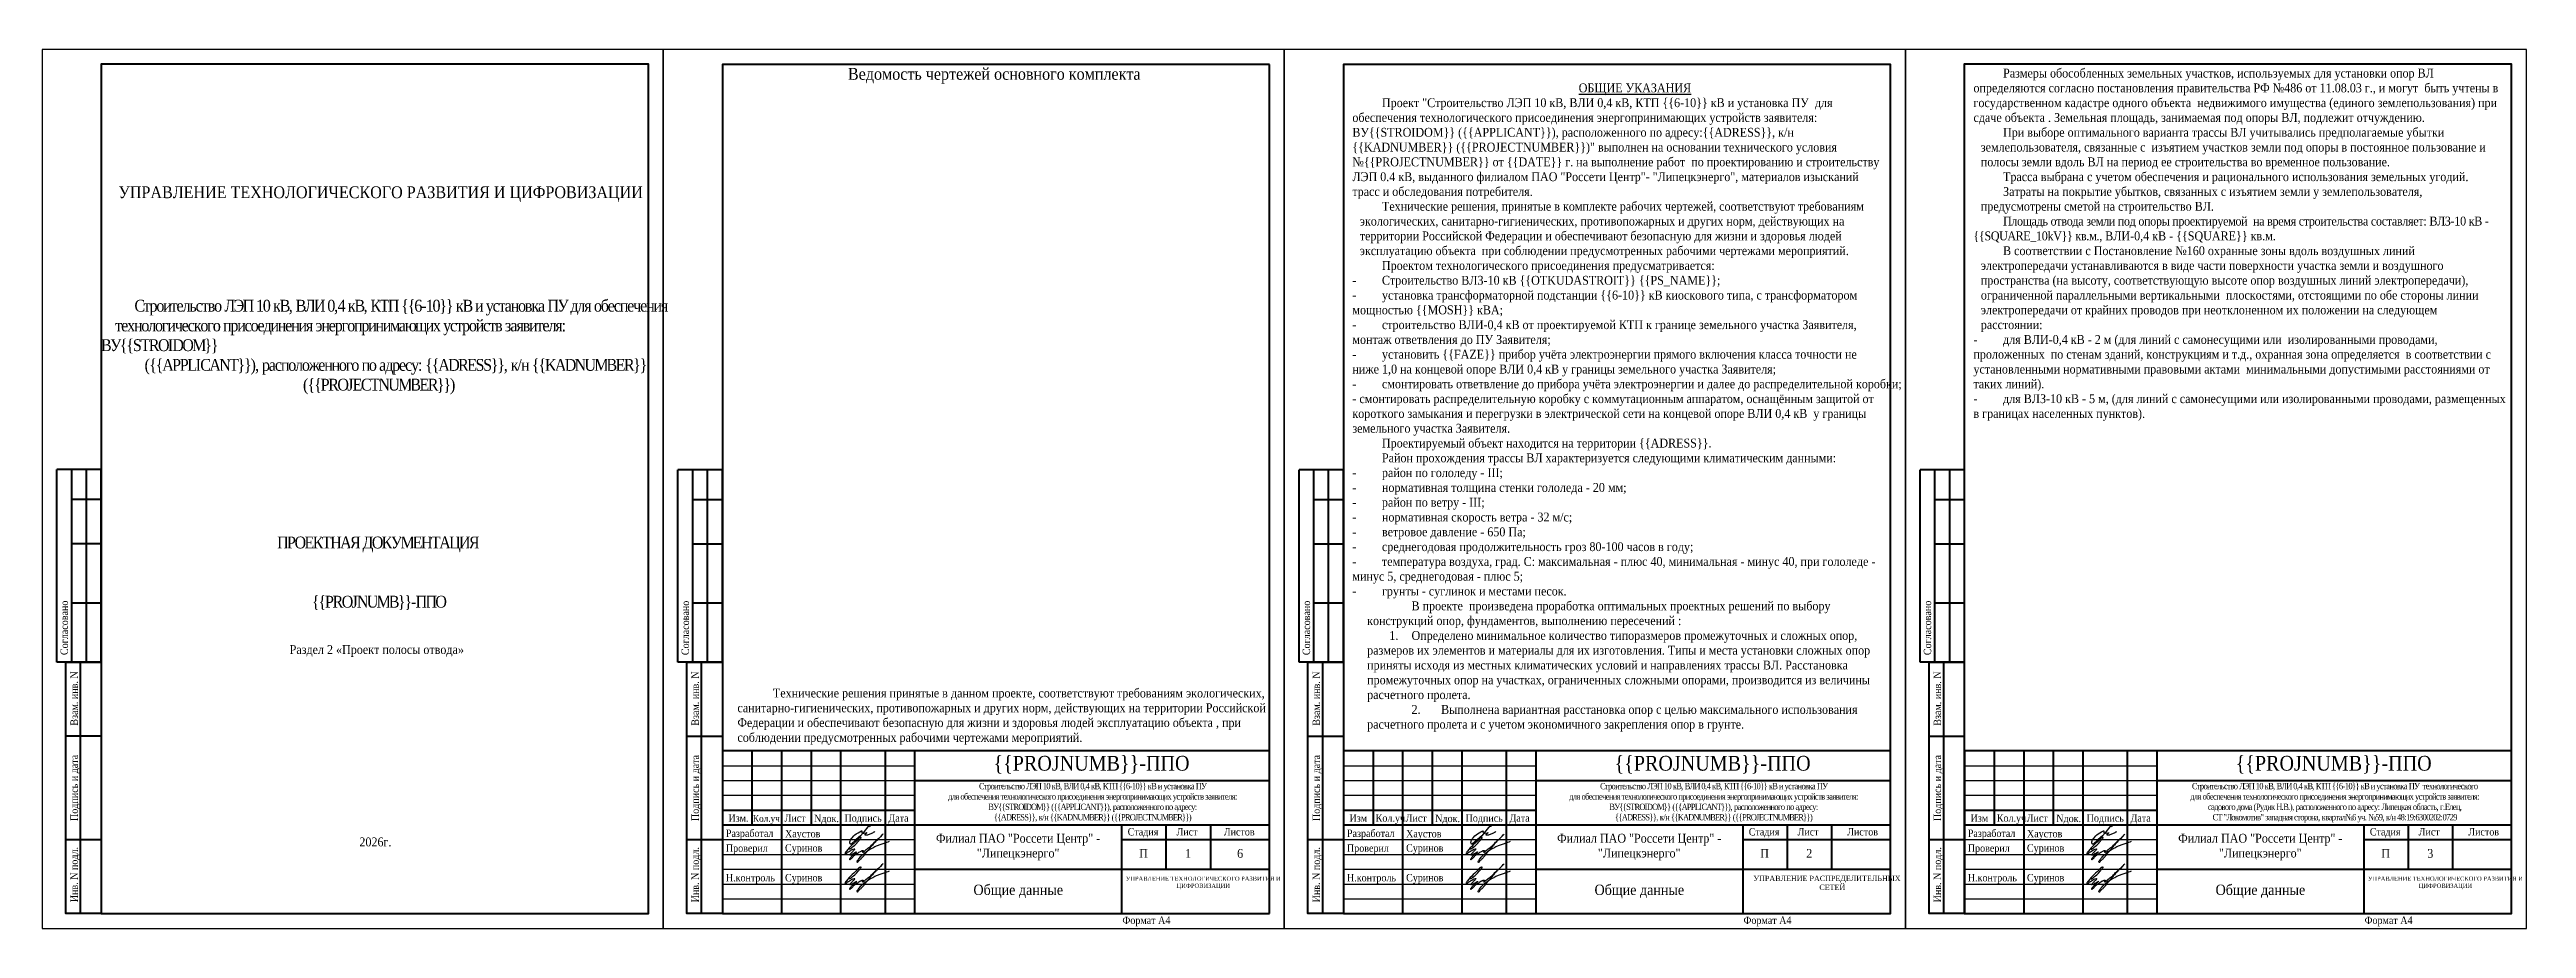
# Model space of a CAD drawing. Header units: millimetres. Extents: x 2157 to 10678, y 3616 to 3913.
# Drawn here: x 4050 to 4887, y 3616 to 3913 of the extents above; entities that cross this region are included whole.
import ezdxf

# ---------------------------------------------------------------- set-up
doc = ezdxf.new("R2010")
doc.units = ezdxf.units.MM
doc.layers.add('П', color=7, linetype='Continuous')
doc.layers.add('Чертеж', color=7, linetype='Continuous')
doc.styles.add('Simplex8', font='Times New Roman.ttf', dxfattribs={"height": 3.5})
doc.styles.add('стиль1', font='Times New Roman.ttf', dxfattribs={"width": 0.9})
doc.styles.add('стиль2', font='Times New Roman.ttf', dxfattribs={"width": 0.9, "height": 2.5})

# ---------------------------------------------------------------- blocks, each defined once
blk = doc.blocks.new('Штамп б')
at = {"lineweight": 70}
for points in [[(20, 0), (8, 0), (8, 85), (20, 85)], [(13, 0), (13, 85)], [(8, 60), (20, 60)], [(8, 25), (20, 25)]]:
    blk.add_lwpolyline(points, dxfattribs=at)
at = {"lineweight": 25, "style": 'Simplex8', "width": 0.9}
for s, p in [('Взам. инв. N', (12.06, 63.49)), ('Подпись и дата', (12.06, 31.28)), ('Инв. N подл.', (12.06, 3.82))]:
    blk.add_text(s, height=2.5, rotation=90, dxfattribs=at).set_placement(p)
blk = doc.blocks.new('A$C5B0935FB')
at = {"lineweight": 70}
for p, q in [((20, 65), (5, 65)), ((5, 0), (5, 65)), ((10, 55), (10, 65)), ((15, 0), (15, 65)), ((20, 0), (20, 65)), ((10, 40), (10, 55)), ((10, 55), (20, 55)), ((10, 20), (10, 40)), ((10, 40), (20, 40)), ((10, 0), (10, 20)), ((10, 20), (20, 20)), ((10, 0), (5, 0)), ((15, 0), (10, 0)), ((20, 0), (15, 0)), ((15, 0), (15, 0))]:
    blk.add_line(p, q, dxfattribs=at)
at = {"lineweight": 25, "style": 'стиль1', "width": 0.9}
blk.add_text('Согласовано', height=2.5, rotation=90, dxfattribs=at).set_placement((8.72, 2.35))
blk = doc.blocks.new('A$C7F1F469D')
at = {"color": 5, "lineweight": 25}
blk.add_spline([(-0.1, 1.78), (1.34, 2.93), (2.75, 4.33), (3.55, 5.31), (3.81, 5.64), (3.86, 5.8), (3.66, 5.81), (3.25, 5.7), (2.89, 5.36), (-1.09, 1.26), (-1.29, 0.98), (-1.47, 0.67), (-1.59, 0.28), (-1.54, 0.16), (-0.98, 0.55), (-0.42, 1.01), (0.34, 1.44), (1.08, 1.86), (1.69, 1.97), (1.62, 1.83), (1.26, 1.37), (0.56, 0.61), (0.16, 0.22), (0, 0), (0.24, -0.04), (0.82, 0.16), (1.44, 0.58), (2.18, 0.95), (2.33, 1.04), (1.93, 0.58), (1.28, 0.02), (0.64, -0.58), (0.1, -1.31), (-0.06, -1.68), (0.13, -1.59), (0.39, -1.41), (1.23, -0.56), (1.62, -0.16), (2.27, 0.27), (2.82, 0.65), (3.41, 1.04), (3.83, 1.25), (4.1, 1.35), (4.33, 1.44), (4.56, 1.45), (4.6, 1.35), (4.48, 1.19), (4.35, 0.92), (4.39, 0.82), (4.59, 0.91), (5.09, 1.34), (6.19, 2.18), (7.41, 3.21), (8.36, 4.22), (9.62, 5.31), (10.99, 6.68), (11.27, 6.98), (9.83, 5.51), (8.6, 4.26), (7.7, 3.28), (7.2, 2.7), (6.74, 2.12), (6.16, 1.41), (5.49, 0.62), (4.74, -0.34), (3.92, -1.29), (3.19, -1.94), (2.91, -2.31), (2.67, -2.58), (2.52, -2.55), (2.49, -2.26), (2.69, -1.9), (3.27, -1.11), (3.8, -0.52), (4.48, 0.07), (5.33, 0.79), (5.97, 1.29), (6.7, 1.77), (7.56, 2.21), (8.83, 2.91), (10.02, 3.35), (11.36, 3.83), (12.55, 4.24), (13.47, 4.57)], degree=3, dxfattribs=at)
blk = doc.blocks.new('Штамп фамилии')
at = {"layer": 'Чертеж', "color": 5, "lineweight": -2}
blk.add_lwpolyline([(47.56, 0.85), (47.63, 0.98), (47.71, 1.12), (47.75, 1.2), (47.79, 1.26), (47.82, 1.32), (47.85, 1.37), (47.85, 1.41), (47.85, 1.5), (47.83, 1.56), (47.8, 1.58), (47.75, 1.59), (47.69, 1.59), (47.65, 1.58), (47.6, 1.56), (47.53, 1.53), (47.47, 1.48), (47.41, 1.42), (47.34, 1.32), (45.35, -1.11), (44.5, -2.12), (43.04, -3.43), (41.29, -4.9), (41.18, -4.96), (41.1, -4.94), (41.06, -4.9), (41.02, -4.83), (40.95, -4.71), (40.89, -4.56), (40.88, -4.4), (40.88, -4.26), (40.91, -4.09), (40.95, -3.94), (40.99, -3.84), (41.05, -3.64), (41.14, -3.44), (41.38, -3.09), (41.64, -2.76), (42.23, -2.17), (42.59, -1.81), (43.05, -1.48), (43.63, -1.13), (44.19, -0.77), (44.85, -0.41), (44.92, -0.44), (44.94, -0.46), (44.95, -0.51), (44.89, -0.87), (44.97, -1.02), (45.03, -1.1), (45.09, -1.13), (45.19, -1.2), (45.35, -1.22), (45.55, -1.22), (46.39, -1.16), (46.48, -1.08), (46.54, -1.05), (46.56, -1.07), (46.57, -1.09), (46.56, -1.13), (46.54, -1.15), (46.53, -1.18), (46.48, -1.21), (46.37, -1.3), (46.01, -1.59), (45.97, -1.66), (45.96, -1.7), (45.96, -1.78), (45.99, -1.81), (46.12, -1.82), (46.26, -1.81), (46.68, -1.81), (46.77, -1.8), (46.92, -1.76), (47.12, -1.67), (48.59, -1.09), (48.75, -0.97), (48.9, -0.86), (49.05, -0.79), (49.15, -0.75), (49.3, -0.69)], dxfattribs=at)
at = {"layer": 'Чертеж', "color": 67, "lineweight": -2, "true_color": 0x727430}
for p in [(40.81, -8.53), (40.81, -18.55)]:
    blk.add_blockref('A$C7F1F469D', p, dxfattribs=at)
at = {"color": 7, "char_height": 2.5, "attachment_point": 4, "style": 'стиль1'}
for s, insert, width in [(' Разработал', (-1.9, -1.68), 17), (' Проверил', (-1.9, -6.68), 17), ('Хаустов', (18.94, -1.81), 20), (' Суринов', (18.1, -6.65), 20), (' Н.контроль', (-1.9, -16.68), 17), (' Суринов', (18.1, -16.68), 20)]:
    blk.add_mtext(s, dxfattribs=dict(at, insert=insert, width=width))
blk = doc.blocks.new('A$C31D65421')
blk.add_blockref('Штамп фамилии', (2.24, 18.43))

msp = doc.modelspace()

# ---------------------------------------------------------------- linework, layer by layer
at = {"layer": 'П', "linetype": 'Continuous', "lineweight": 0}
for points in [[(4047.118, 3913.313), (4257.118, 3913.313), (4257.118, 3616.313), (4047.118, 3616.313)], [(4257.118, 3913.313), (4467.118, 3913.313), (4467.118, 3616.313), (4257.118, 3616.313)], [(4467.118, 3913.313), (4677.118, 3913.313), (4677.118, 3616.313), (4467.118, 3616.313)]]:
    msp.add_lwpolyline(points, close=True, dxfattribs=at)
at = {"layer": 'П', "lineweight": 30}
for points in [[(4047.118, 3616.313), (4257.118, 3616.313), (4257.118, 3913.313), (4047.118, 3913.313)], [(4257.118, 3616.313), (4467.118, 3616.313), (4467.118, 3913.313), (4257.118, 3913.313)], [(4467.118, 3616.313), (4677.118, 3616.313), (4677.118, 3913.313), (4467.118, 3913.313)], [(4677.118, 3616.313), (4887.118, 3616.313), (4887.118, 3913.313), (4677.118, 3913.313)]]:
    msp.add_lwpolyline(points, close=True, dxfattribs=at)
at = {"layer": 'Чертеж', "lineweight": 70}
for p, q in [((4462.118, 3621.313), (4462.118, 3908.313)), ((4462.118, 3676.313), (4277.118, 3676.313)), ((4277.118, 3676.313), (4277.118, 3621.313)), ((4672.118, 3676.313), (4487.118, 3676.313)), ((4487.118, 3676.313), (4487.118, 3621.313)), ((4882.118, 3676.313), (4697.118, 3676.313)), ((4697.118, 3676.313), (4697.118, 3621.313))]:
    msp.add_line(p, q, dxfattribs=at)
msp.add_lwpolyline([(4067.135, 3621.348), (4252.135, 3621.348), (4252.135, 3908.348), (4067.135, 3908.348)], close=True, dxfattribs=at)
at = {"layer": 'Чертеж', "lineweight": 50}
msp.add_lwpolyline([(4462.118, 3908.313), (4277.118, 3908.313), (4277.118, 3621.313)], dxfattribs=at)
at = {"layer": 'Чертеж', "linetype": 'Continuous', "lineweight": 70}
for points in [[(4487.118, 3621.313), (4672.118, 3621.313), (4672.118, 3908.313), (4487.118, 3908.313)], [(4697.041, 3621.355), (4882.041, 3621.355), (4882.041, 3908.355), (4697.041, 3908.355)]]:
    msp.add_lwpolyline(points, close=True, dxfattribs=at)
at = {"layer": 'Чертеж', "lineweight": 30}
for points in [[(4277.118, 3671.313), (4342.118, 3671.313)], [(4487.118, 3671.313), (4552.118, 3671.313)], [(4697.118, 3671.313), (4762.118, 3671.313)], [(4277.118, 3666.313), (4342.118, 3666.313)], [(4277.118, 3661.313), (4342.118, 3661.313)], [(4487.118, 3666.313), (4552.118, 3666.313)], [(4487.118, 3661.313), (4552.118, 3661.313)], [(4697.118, 3666.313), (4762.118, 3666.313)], [(4697.118, 3661.313), (4762.118, 3661.313)], [(4277.118, 3646.313), (4342.118, 3646.313)], [(4487.118, 3646.313), (4552.118, 3646.313)], [(4697.118, 3646.313), (4762.118, 3646.313)], [(4277.118, 3641.313), (4342.118, 3641.313)], [(4277.118, 3636.313), (4342.118, 3636.313)], [(4487.118, 3641.313), (4552.118, 3641.313)], [(4487.118, 3636.313), (4552.118, 3636.313)], [(4697.118, 3641.313), (4762.118, 3641.313)], [(4697.118, 3636.313), (4762.118, 3636.313)], [(4277.118, 3631.313), (4342.118, 3631.313)], [(4487.118, 3631.313), (4552.118, 3631.313)], [(4697.118, 3631.313), (4762.118, 3631.313)], [(4277.118, 3626.313), (4342.118, 3626.313)], [(4487.118, 3626.313), (4552.118, 3626.313)], [(4697.118, 3626.313), (4762.118, 3626.313)]]:
    msp.add_lwpolyline(points, dxfattribs=at)
at = {"layer": 'Чертеж', "lineweight": 70}
for points in [[(4287.118, 3676.313), (4287.118, 3651.313)], [(4297.118, 3676.313), (4297.118, 3621.313)], [(4307.118, 3676.313), (4307.118, 3651.313)], [(4317.118, 3676.313), (4317.118, 3621.313)], [(4332.118, 3676.313), (4332.118, 3621.313)], [(4342.118, 3676.313), (4342.118, 3621.313)], [(4497.118, 3676.313), (4497.118, 3651.313)], [(4507.118, 3676.313), (4507.118, 3621.313)], [(4517.118, 3676.313), (4517.118, 3651.313)], [(4527.118, 3676.313), (4527.118, 3621.313)], [(4542.118, 3676.313), (4542.118, 3621.313)], [(4552.118, 3676.313), (4552.118, 3621.313)], [(4707.118, 3676.313), (4707.118, 3651.313)], [(4717.118, 3676.313), (4717.118, 3621.313)], [(4727.118, 3676.313), (4727.118, 3651.313)], [(4737.118, 3676.313), (4737.118, 3621.313)], [(4752.118, 3676.313), (4752.118, 3621.313)], [(4762.118, 3676.313), (4762.118, 3621.313)], [(4342.118, 3666.313), (4462.118, 3666.313)], [(4552.118, 3666.313), (4672.118, 3666.313)], [(4762.118, 3666.313), (4882.118, 3666.313)], [(4277.118, 3656.313), (4342.118, 3656.313)], [(4487.118, 3656.313), (4552.118, 3656.313)], [(4697.118, 3656.313), (4762.118, 3656.313)], [(4277.118, 3651.313), (4462.118, 3651.313)], [(4412.118, 3651.313), (4412.118, 3621.313)], [(4412.118, 3646.313), (4462.118, 3646.313)], [(4427.118, 3651.313), (4427.118, 3636.313)], [(4442.118, 3651.313), (4442.118, 3636.313)], [(4487.118, 3651.313), (4672.118, 3651.313)], [(4622.118, 3651.313), (4622.118, 3621.313)], [(4622.118, 3646.313), (4672.118, 3646.313)], [(4637.118, 3651.313), (4637.118, 3636.313)], [(4652.118, 3651.313), (4652.118, 3636.313)], [(4697.118, 3651.313), (4882.118, 3651.313)], [(4832.118, 3651.313), (4832.118, 3621.313)], [(4832.118, 3646.313), (4882.118, 3646.313)], [(4847.118, 3651.313), (4847.118, 3636.313)], [(4862.118, 3651.313), (4862.118, 3636.313)], [(4342.118, 3636.313), (4462.118, 3636.313)], [(4552.118, 3636.313), (4672.118, 3636.313)], [(4762.118, 3636.313), (4882.118, 3636.313)], [(4277.118, 3621.313), (4462.118, 3621.313)]]:
    msp.add_lwpolyline(points, dxfattribs=at)

# ---------------------------------------------------------------- block references
at = {"layer": 'Чертеж'}
for p in [(4047.135, 3706.348), (4257.118, 3706.313), (4467.118, 3706.313), (4677.118, 3706.313)]:
    msp.add_blockref('A$C5B0935FB', p, dxfattribs=at)
at = {"layer": 'Чертеж', "lineweight": 25}
for p in [(4047.135, 3621.348), (4257.118, 3621.313), (4467.118, 3621.313), (4677.118, 3621.313)]:
    msp.add_blockref('Штамп б', p, dxfattribs=at)
at = {"layer": 'Чертеж', "linetype": 'Continuous', "lineweight": 0}
for p in [(4277.118, 3631.313), (4487.118, 3631.313), (4697.041, 3631.313)]:
    msp.add_blockref('A$C31D65421', p, dxfattribs=at)

# ---------------------------------------------------------------- texts
note = msp.add_mtext_dynamic_manual_height_columns('\\pi7.5,l2.5;{\\H1.2x;          \\P\\pi74.02632;\\LОБЩИЕ УКАЗАНИЯ\\P\\pi0,l0;\\A1;\\l^IПроект "\\A0;Строительство ЛЭП 10 кВ, ВЛИ 0,4 кВ, КТП \\{\\{6-10\\}\\} кВ и установка ПУ  для обеспечения технологического присоединения энергопринимающих устройств заявителя: ВУ\\{\\{STROIDOM\\}\\} (\\{\\{APPLICANT\\}\\}), расположенного по адресу:\\{\\{ADRESS\\}\\}, к/н \\{\\{KADNUMBER\\}\\} (\\{\\{PROJECTNUMBER\\}\\})" вып\\A1;олнен на основании технического условия №\\{\\{PROJECTNUMBER\\}\\} от \\{\\{DATE\\}\\} г. на выполнение работ  по проектированию и строительству ЛЭП 0.4 кВ, выданного филиалом ПАО "Россети Центр"- "Липецкэнерго", материалов изысканий трасс и обследования потребителя.\\P\\pi7.5,l2.5;\\A0;Технические решения, принятые в комплекте рабочих чертежей, соответствуют требованиям экологических, санитарно-гигиенических, противопожарных и других норм, действующих на территории Российской Федерации и обеспечивают безопасную для жизни и здоровья людей эксплуатацию объекта  при соблюдении предусмотренных рабочими чертежами мероприятий.\\P\\A1;Проектом технологического присоединения предусматривается:\\P\\pi0,l0;\\A0;-^IСтроительство ВЛЗ-10 кВ \\{\\{OTKUDASTROIT\\}\\} \\{\\{PS_NAME\\}\\};\\P-^Iустановка трансформаторной подстанции \\{\\{6-10\\}\\} кВ киоскового типа, с трансформатором мощностью \\{\\{MOSH\\}\\} кВА;\\P-^Iстроительство ВЛИ-0,4 кВ от проектируемой КТП \\A1;к границе земельного участка Заявителя, монтаж ответвления до ПУ Заявителя;\\P\\A0;-^Iустановить \\{\\{FAZE\\}\\} прибор учёта электроэнергии прямого включения класса точности не ниже 1,0 на концевой опоре ВЛИ 0,4 кВ \\A1;у границы земельного участка Заявителя;\\P\\A0;-^Iсмонтировать ответвление до прибора учёта электроэнергии и далее до распределительной коробки\\A1;;\\A0;\\P- смонтировать распределительную коробку с коммутационным аппаратом, оснащённым защитой от короткого замыкания и перегрузки в электрической сети на концевой опоре ВЛИ 0,4 кВ  \\A1;у границы земельного участка Заявителя.          \\P\\pi5.35725,l4.64275;\\A0;Проектируемый объект находится на территории \\{\\{ADRESS\\}\\}.\\P\\pi0,l0;^IРайон прохождения трассы ВЛ характеризуется следующими климатическим данными:\\P-^Iрайон по гололеду - III;\\P-^Iнормативная толщина стенки гололеда - 20 мм;\\P-^Iрайон по ветру - III;\\P-^Iнормативная скорость ветра - 32 м/с;\\P-^Iветровое давление - 650 Па;\\P-^Iсреднегодовая продолжительность гроз 80-100 часов в году;\\P-^Iтемпература воздуха, град. С: максимальная - плюс 40, минимальная - минус 40, при гололеде - минус 5, среднегодовая - плюс 5;\\P-^Iгрунты - суглинок и местами песок.\\P\\pi15,l5;В проекте  произведена проработка оптимальных проектных решений по выбору \\P\\pi0;конструкций опор, фундаментов, выполнению пересечений :   \\P\\pi15;1.^IОпределено минимальное количество типоразмеров промежуточных и сложных опор, размеров их элементов и материалы для их изготовления. Типы и места установки сложных опор приняты исходя из местных климатических условий и направлениях трассы ВЛ. Расстановка промежуточных опор на участках, ограниченных сложными опорами, производится из величины }', width=180, gutter_width=30, heights=[225.769, 0], dxfattribs=dict(insert=(4490.139, 3906.862), char_height=2.5, attachment_point=1, style='стиль1'))
for column, words in zip(note.columns.linked_columns, ['\\pl5;{\\H1.2x;расчетного пролета. \\P\\pi15;2.^IВыполнена вариантная расстановка опор с целью максимального использования расчетного пролета и с учетом экономичного закрепления опор в грунте.\\P\\pi0,l0;^IРазмеры обособленных земельных участков, используемых для установки опор ВЛ определяются согласно постановления правительства РФ №486 от 11.08.03 г., и могут  быть учтены в государственном кадастре одного объекта  недвижимого имущества (единого землепользования) при сдаче объекта . Земельная площадь, занимаемая под опоры ВЛ, подлежит отчуждению.\\P\\pi7.5,l2.5;При выборе оптимального варианта трассы ВЛ учитывались предполагаемые убытки \\P\\pi0;землепользователя, связанные с  изъятием участков земли под опоры в постоянное пользование и \\Pполосы земли вдоль ВЛ на период ее строительства во временное пользование. \\P\\pi7.5;Трасса выбрана с учетом обеспечения и рационального использования земельных угодий.\\PЗатраты на покрытие убытков, связанных с изъятием земли у землепользователя, \\P\\pi0;предусмотрены сметой на строительство ВЛ.\\P\\pi10,l0,t2.5,10;\\A1;\\T0.95;Площадь отвода земли под опоры проектируемой  на время строительства составляет: ВЛЗ-10 кВ - \\{\\{SQUARE_10kV\\}\\} кв.м.,\\T1; ВЛИ-0,4 кВ - \\{\\{SQUARE\\}\\} кв.м. \\A0;\\P\\pi7.5,l2.5,tz;В соответствии с Постановление №160 охранные зоны вдоль воздушных линий \\P\\pi0;электропередачи устанавливаются в виде части поверхности участка земли и воздушного  \\Pпространства (на высоту, соответствующую высоте опор воздушных линий электропередачи), \\Pограниченной параллельными вертикальными  плоскостями, отстоящими по обе стороны линии \\Pэлектропередачи от крайних проводов при неотклоненном их положении на следующем \\Pрасстоянии:\\P\\pl0;-^Iдля ВЛИ-0,4 кВ - 2 м (для линий с самонесущими или  изолированными проводами, проложенных  по стенам зданий, конструкциям и т.д., охранная зона определяется  в соответствии с установленными нормативными правовыми актами  минимальными допустимыми расстояниями от таких линий).\\P-^Iдля ВЛЗ-10 кВ - 5 м, (для линий с самонесущими или изолированными проводами, размещенных в границах населенных пунктов).}']):
    column.text = words
at = {"layer": 'Чертеж', "lineweight": 25, "style": 'стиль1', "width": 0.9}
for s, height, p in [('Ведомость чертежей основного комплекта  ', 4, (4319.582, 3903.1)), ('Изм.', 2.5, (4279.171, 3652.386)), ('Кол.уч.', 2.3, (4287.442, 3652.35)), ('Лист', 2.5, (4298.151, 3652.386)), ('Nдок.', 2.5, (4308.14, 3652.243)), ('Подпись', 2.5, (4318.415, 3652.386)), ('Дата', 2.5, (4333.256, 3652.386)), ('Изм', 2.5, (4489.171, 3652.386)), ('Кол.уч.', 2.5, (4498.018, 3652.386)), ('Лист', 2.5, (4508.151, 3652.386)), ('Nдок.', 2.5, (4518.14, 3652.243)), ('Подпись', 2.5, (4528.415, 3652.386)), ('Дата', 2.5, (4543.256, 3652.386)), ('Изм', 2.5, (4699.171, 3652.386)), ('Кол.уч.', 2.5, (4708.018, 3652.386)), ('Лист', 2.5, (4718.151, 3652.386)), ('Nдок.', 2.5, (4728.14, 3652.243)), ('Подпись', 2.5, (4738.415, 3652.386)), ('Дата', 2.5, (4753.256, 3652.386)), ('Стадия', 2.5, (4414.165, 3647.732)), ('П', 3, (4418.043, 3640.174)), ('Лист', 2.5, (4430.675, 3647.732)), ('1', 3, (4433.587, 3640.174)), ('Листов', 2.5, (4446.661, 3647.732)), ('6', 3, (4451.165, 3640.174)), ('Стадия', 2.5, (4624.165, 3647.732)), ('П', 3, (4628.043, 3640.174)), ('Лист', 2.5, (4640.675, 3647.732)), ('2', 3, (4643.587, 3640.174)), ('Листов', 2.5, (4657.435, 3647.732)), ('Стадия', 2.5, (4834.165, 3647.732)), ('П', 3, (4838.043, 3640.174)), ('Лист', 2.5, (4850.675, 3647.732)), ('3', 3, (4853.587, 3640.174)), ('Листов', 2.5, (4867.435, 3647.732)), ('Формат А4', 2.5, (4412.378, 3617.841)), ('Формат А4', 2.5, (4622.378, 3617.841)), ('Формат А4', 2.5, (4832.378, 3617.841))]:
    msp.add_text(s, height=height, dxfattribs=at).set_placement(p)
at = {"layer": 'Чертеж', "color": 1, "lineweight": 20, "insert": (4067.008, 3908.275), "char_height": 5, "width": 185.01678, "attachment_point": 1, "style": 'стиль1'}
msp.add_mtext('\\pi92.50839,t187.50839;{\\C256;\\P\\P\\H0.36x;\\P\\P\\P\\P\\P\\H0.94444x;\\P\\H2.353x;\\P\\pi5.92408,tz;\\H0.99998x;УПРАВЛЕНИЕ ТЕХНОЛОГИЧЕСКОГО РАЗВИТИЯ И ЦИФРОВИЗАЦИИ\\H0.75004x;\\P\\pi92.50839;\\P\\P\\P\\pt187.50839;\\H1.6667x;\\P\\P\\pi11.327,tz;\\H0.79994x;\\T0.8;Строительство ЛЭП 10 кВ, ВЛИ 0,4 кВ, КТП \\{\\{6-10\\}\\} кВ и установка ПУ для обеспечения \\P\\pi4.79769;технологического присоединения энергопринимающих устройств заявителя: ВУ\\{\\{STROIDOM\\}\\} \\P\\pi14.7534;(\\{\\{APPLICANT\\}\\}), расположенного по адресу: \\{\\{ADRESS\\}\\}, к/н \\{\\{KADNUMBER\\}\\} \\P\\pi68.30789;(\\{\\{PROJECTNUMBER\\}\\})\\P\\pi92.50839;\\P\\P\\pt187.50839;\\P\\P\\P\\P\\P\\pi59.542,t154.542;ПРОЕКТНАЯ ДОКУМЕНТАЦИЯ\\P\\pi92.50839,t187.50839;\\P\\P\\pi71.30521,t166.30521;\\{\\{PROJNUMB\\}\\}-ППО\\P\\pi92.50839,t187.50839;\\H1.5x;\\T1;\\P\\pi63.80511,t158.80511;\\H0.5x;Раздел 2 «Проект полосы отвода»\\P\\pi92.50839,t187.50839;\\P\\P\\pi97.39389,t93.53939;\\P\\pi92.50839,t187.50839;\\P\\P\\P\\P\\P\\P\\P\\P\\P\\pi87.38969,t182.38969;2026г.}', dxfattribs=at)
at = {"layer": 'Чертеж', "insert": (4282.212, 3697.373), "char_height": 3, "width": 185, "attachment_point": 1, "style": 'стиль2'}
msp.add_mtext('^IТехнические решения принятые в данном проекте, соответствуют требованиям экологических, санитарно-гигиенических, противопожарных и других норм, действующих на территории Российской Федерации и обеспечивают безопасную для жизни и здоровья людей эксплуатацию объекта , при соблюдении предусмотренных рабочими чертежами мероприятий.\\P\\P\\pi48;      ', dxfattribs=at)
at = {"layer": 'Чертеж', "lineweight": 25, "attachment_point": 5}
for s, insert, char_height, width, style in [('\\{\\{PROJNUMB\\}\\}-ППО', (4401.922, 3671.626), 5, 119.88502, 'стиль2'), ('\\{\\{PROJNUMB\\}\\}-ППО', (4611.922, 3671.626), 5, 119.88502, 'стиль2'), ('\\{\\{PROJNUMB\\}\\}-ППО', (4821.922, 3671.626), 5, 119.88502, 'стиль2'), ('{\\T0.85;Строительство ЛЭП 10 кВ, ВЛИ 0,4 кВ, КТП \\{\\{6-10\\}\\} кВ и установка ПУ  \\Pдля обеспечения технологического присоединения энергопринимающих устройств заявителя: \\H1.16604x; \\H0.8576x;\\PВУ\\{\\{STROIDOM\\}\\} (\\{\\{APPLICANT\\}\\}), расположенного по адресу:\\H1.11069x; \\H0.90034x;\\P\\{\\{ADRESS\\}\\}, к/н \\{\\{KADNUMBER\\}\\} (\\{\\{PROJECTNUMBER\\}\\})\\H1.12914x; }', (4402.286, 3658.813), 2.1, 119.6632, 'стиль1'), ('{\\T0.85;Строительство ЛЭП 10 кВ, ВЛИ 0,4 кВ, КТП \\{\\{6-10\\}\\} кВ и установка ПУ  \\Pдля обеспечения технологического присоединения энергопринимающих устройств заявителя: \\H1.16604x; \\H0.8576x;\\PВУ\\{\\{STROIDOM\\}\\} (\\{\\{APPLICANT\\}\\}), расположенного по адресу:\\H1.11069x; \\H0.90034x;\\P\\{\\{ADRESS\\}\\}, к/н \\{\\{KADNUMBER\\}\\} (\\{\\{PROJECTNUMBER\\}\\})\\H1.12914x; }', (4612.286, 3658.813), 2.1, 119.6632, 'стиль1'), ('{\\T0.8;Строительство ЛЭП 10 кВ, ВЛИ 0,4 кВ, КТП \\{\\{6-10\\}\\} кВ и установка ПУ  технологического\\Pдля обеспечения технологического присоединения энергопринимающих устройств заявителя: \\H1.16604x; \\H0.8576x;\\Pсадового дома (Рудик Н.В.), расположенного по адресу: Липецкая область, г.Елец, \\H1.11069x; \\H0.90034x;\\PСТ "Локомотив" западная сторона, квартал№6 уч. №59, к/н 48:19:6300202:0729\\H1.12914x; }', (4822.286, 3658.813), 2.1, 119.6632, 'стиль1'), ('Филиал ПАО "Россети Центр" - "Липецкэнерго"', (4377.118, 3643.813), 3, 70, 'стиль2'), ('Филиал ПАО "Россети Центр" - "Липецкэнерго"', (4587.118, 3643.813), 3, 70, 'стиль2'), ('Филиал ПАО "Россети Центр" - "Липецкэнерго"', (4797.118, 3643.813), 3, 70, 'стиль2'), ('Общие данные', (4377.162, 3628.813), 3.5, 70.08803, 'стиль1'), ('{\\H0.8x;УПРАВЛЕНИЕ ТЕХНОЛОГИЧЕСКОГО РАЗВИТИЯ И ЦИФРОВИЗАЦИИ}', (4439.713, 3631.705), 1.8, 54.19561, 'стиль2'), ('Общие данные', (4587.162, 3628.813), 3.5, 70.08803, 'стиль1'), ('\\pi1.8;УПРАВЛЕНИЕ РАСПРЕДЕЛИТЕЛЬНЫХ\\P\\pi5.4;СЕТЕЙ', (4649.713, 3631.705), 1.8, 54.19561, 'стиль2'), ('Общие данные', (4797.162, 3628.813), 3.5, 70.08803, 'стиль1'), ('{\\H0.8x;УПРАВЛЕНИЕ ТЕХНОЛОГИЧЕСКОГО РАЗВИТИЯ И ЦИФРОВИЗАЦИИ}', (4859.713, 3631.705), 1.8, 54.19561, 'стиль2')]:
    msp.add_mtext(s, dxfattribs=dict(at, insert=insert, char_height=char_height, width=width, style=style))

doc.saveas('drawing.dxf')
